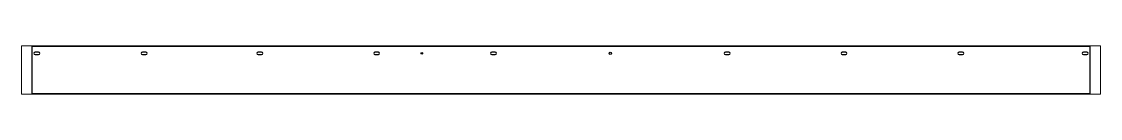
# Paper-space layout 'Layout1' of a CAD drawing. Header units: millimetres. Extents: x 0 to 257, y 92 to 103.
# The model-space entities are those that its viewports show. They can reach past a viewport. Long polylines and large blocks are cut down to what shows.
import ezdxf

# ---------------------------------------------------------------- set-up
doc = ezdxf.new("R2010")
doc.units = ezdxf.units.MM
doc.header["$LTSCALE"] = 25
doc.layers.add('3_Pezzi', color=7, linetype='Continuous')
doc.layers.add('5_Bulloni', color=7, linetype='Continuous')

msp = doc.modelspace()

# ---------------------------------------------------------------- linework, layer by layer
at = {"layer": '3_Pezzi', "color": 3, "linetype": 'Continuous'}
for p, q in [((0, 100), (4436, 100)), ((0, -100), (0, 100)), ((4436, 100), (4436, -100)), ((4436, -100), (0, -100))]:
    msp.add_line(p, q, dxfattribs=at)
at = {"layer": '5_Bulloni', "color": 4, "linetype": 'Continuous'}
for p, q in [((27.3, 75.2), (12.8, 75.2)), ((12.8, 64.7), (27.3, 64.7)), ((477.3, 75.2), (462.8, 75.2)), ((462.8, 64.7), (477.3, 64.7)), ((962.1, 75.2), (947.6, 75.2)), ((947.6, 64.7), (962.1, 64.7)), ((1452.1, 75.2), (1437.6, 75.2)), ((1437.6, 64.7), (1452.1, 64.7)), ((1942.1, 75.2), (1927.6, 75.2)), ((1927.6, 64.7), (1942.1, 64.7)), ((2922.1, 75.2), (2907.6, 75.2)), ((2907.6, 64.7), (2922.1, 64.7)), ((3412.1, 75.2), (3397.6, 75.2)), ((3397.6, 64.7), (3412.1, 64.7)), ((3902.1, 75.2), (3887.6, 75.2)), ((3887.6, 64.7), (3902.1, 64.7)), ((4423.3, 75.2), (4408.8, 75.2)), ((4408.8, 64.7), (4423.3, 64.7))]:
    msp.add_line(p, q, dxfattribs=at)
at = {"layer": '5_Bulloni', "color": 2, "linetype": 'Continuous'}
for centre, radius in [((1634.5, 70), 3.25), ((2424.8, 70), 5.25)]:
    msp.add_circle(centre, radius, dxfattribs=at)
at = {"layer": '5_Bulloni', "color": 4, "linetype": 'Continuous'}
for centre, start, end in [((12.8, 70), 90, 270), ((27.3, 70), 270, 90), ((462.8, 70), 90, 270), ((477.3, 70), 270, 90), ((947.6, 70), 90, 270), ((962.1, 70), 270, 90), ((1437.6, 70), 90, 270), ((1452.1, 70), 270, 90), ((1927.6, 70), 90, 270), ((1942.1, 70), 270, 90), ((2907.6, 70), 90, 270), ((2922.1, 70), 270, 90), ((3397.6, 70), 90, 270), ((3412.1, 70), 270, 90), ((3887.6, 70), 90, 270), ((3902.1, 70), 270, 90), ((4408.8, 70), 90, 270), ((4423.3, 70), 270, 90)]:
    msp.add_arc(centre, 5.25, start, end, dxfattribs=at)

psp = doc.layouts.get("Layout1")

# ---------------------------------------------------------------- viewports
at = {"layer": '0'}
psp.add_viewport(center=(128.5, 97.5), size=(257, 11.58703), view_center_point=(2218, 0), view_height=204.00019, dxfattribs=at)

doc.saveas('drawing.dxf')
